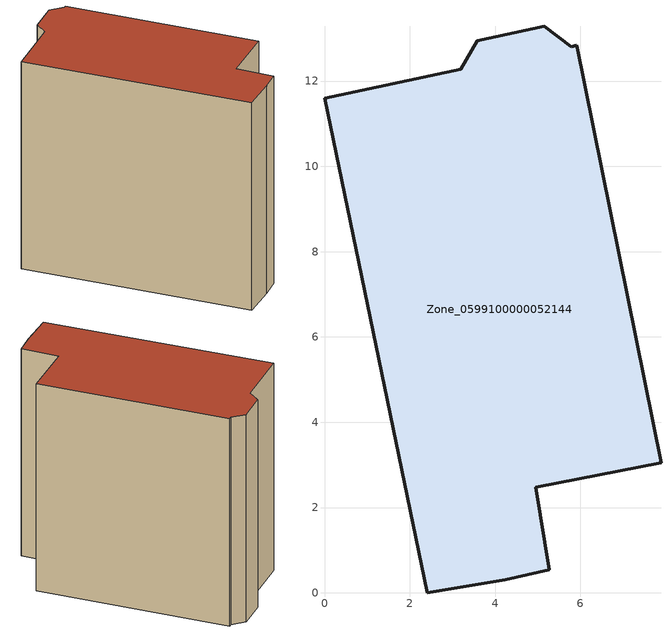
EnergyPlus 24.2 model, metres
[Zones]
Zone_0599100000052144
 floor ground (C_G): 3.19,12.28 3.58,12.95 5.15,13.29 5.79,12.81 5.92,12.83 7.89,3.06 4.95,2.48 5.27,0.55 4.24,0.31 2.41,0 0,11.59 z0
 wall outside (C_F): 5.79,12.81 5.15,13.29 3.58,12.95 3.19,12.28 0,11.59 2.41,0 4.24,0.31 5.27,0.55 4.95,2.48 7.89,3.06 5.92,12.83 5.79,12.81 z0:11.32
 roof outside (C_R): 3.19,12.28 0,11.59 2.41,0 4.24,0.31 5.27,0.55 4.95,2.48 7.89,3.06 5.92,12.83 5.79,12.81 5.15,13.29 3.58,12.95 z11.32
[BUILDING]
Pand.0599100000052144: North Axis=0; Terrain=City; Loads Convergence Tolerance Value=0.04; Temperature Convergence Tolerance Value=0.4; Solar Distribution=FullExterior; Maximum Number of Warmup Days=25; Minimum Number of Warmup Days=1
[Site:Location]
Rotterdam.The.Hague.AP_ZH_NLD Design_Conditions: Latitude=51.96; Longitude=4.45; Time Zone=1; Elevation=-4.5
[SITE:GROUNDTEMPERATURE:BUILDINGSURFACE]
18, 18, 18, 18, 18, 18, 18, 18, 18, 18, 18, 18
[MATERIAL] Thermal Absorptance=0.9; Solar Absorptance=0.7; Visible Absorptance=0.7
Name | Roughness | Thickness | Conductivity | Density | Specific Heat
G.TI.1946 | MediumSmooth | 0.15 | 1 | 540 | 1210
F.TI.1946 | Rough | 0.3 | 0.857143 | 1920 | 840
R.TI.1946 | MediumRough | 0.2 | 0.1 | 1500 | 1000
[CONSTRUCTION]
C_G: G.TI.1946
C_F: F.TI.1946
C_R: R.TI.1946
[ZONE]
Zone_0599100000052144: Type=1; Multiplier=1; Ceiling Height=Autocalculate; Volume=Autocalculate; Floor Area=autocalculate; Part of Total Floor Area=Yes
[ZONEINFILTRATION:DESIGNFLOWRATE]
Infil_Zone_0599100000052144: Zone or ZoneList or Space or SpaceList=Zone_0599100000052144; Schedule=AlwaysOn; Design Flow Rate Calculation Method=Flow/Area; Flow Rate per Floor Area=0.003; Constant Term Coefficient=1; Temperature Term Coefficient=0; Velocity Term Coefficient=0; Velocity Squared Term Coefficient=0
[HVACTEMPLATE:ZONE:IDEALLOADSAIRSYSTEM]
Zone_0599100000052144: Maximum Heating Supply Air Temperature=50; Minimum Cooling Supply Air Temperature=13; Maximum Heating Supply Air Humidity Ratio=0.0156; Minimum Cooling Supply Air Humidity Ratio=0.0077; Heating Limit=NoLimit; Cooling Limit=NoLimit; Dehumidification Control Type=ConstantSensibleHeatRatio; Cooling Sensible Heat Ratio=0.7; Dehumidification Setpoint=60; Humidification Control Type=None; Humidification Setpoint=30; Outdoor Air Method=None; Outdoor Air Flow Rate per Person=0.00944; Outdoor Air Flow Rate per Zone Floor Area=0; Outdoor Air Flow Rate per Zone=0; Demand Controlled Ventilation Type=None; Outdoor Air Economizer Type=NoEconomizer; Heat Recovery Type=None; Sensible Heat Recovery Effectiveness=0.7; Latent Heat Recovery Effectiveness=0.65
[ZONECONTROL:THERMOSTAT]
ThermostatControl_Zone_0599100000052144: Zone or ZoneList=Zone_0599100000052144; Control Type Schedule=DualSetpointControlType; Control 1=Thermostat_Zone_0599100000052144; Temperature Difference Between Cutout And Setpoint=0
[THERMOSTATSETPOINT:DUALSETPOINT]
Thermostat_Zone_0599100000052144: Heating Setpoint Temperature Schedule=HeatingSetpoint_Zone_0599100000052144; Cooling Setpoint Temperature Schedule=CoolingSetpoint_Zone_0599100000052144
[SCHEDULE:COMPACT]
HeatingSetpoint_Zone_0599100000052144: Through: 12/31, For: AllDays, Until: 24:00, 21
CoolingSetpoint_Zone_0599100000052144: Through: 12/31, For: AllDays, Until: 24:00, 24
DualSetpointControlType: Through: 12/31, For: AllDays, Until: 24:00, 4
AlwaysOn: Through: 12/31, For: AllDays, Until: 24:00, 1
